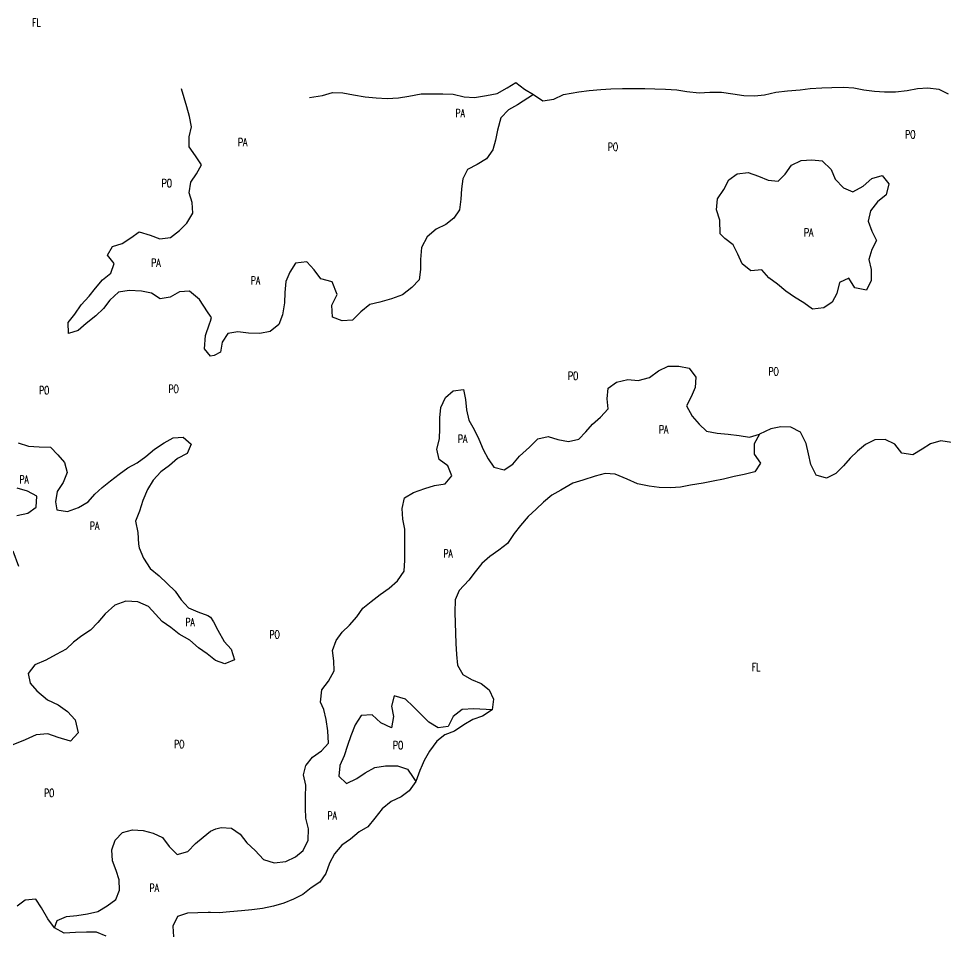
# Model space of a CAD drawing. Header units: millimetres. Extents: x 203684 to 206468, y 4869193 to 4871613.
# Drawn here: x 204541.4 to 205004.8, y 4870369.3 to 4870827.2 of the extents above; entities that cross this region are included whole.
import ezdxf

# ---------------------------------------------------------------- set-up
doc = ezdxf.new("R2010")
doc.units = ezdxf.units.MM
doc.layers.add('VG-ORLA-VEGETACAO', color=90, linetype='Continuous')
doc.layers.add('VG-TXT-VEGETACAO', color=90, linetype='Continuous')
doc.styles.add('ARIAL', font='simplex.shx')

msp = doc.modelspace()

# ---------------------------------------------------------------- linework, layer by layer
at = {"layer": 'VG-ORLA-VEGETACAO'}
for points in [[(204637.35, 4870678.31, 6.27), (204635.82, 4870680.56, 6.27), (204631.92, 4870686.74, 6.04), (204626.93, 4870690.87, 6.2), (204621.92, 4870690.48, 6.17), (204617.18, 4870687.91, 6.12), (204612.23, 4870687.06, 6.07), (204607.93, 4870689.83, 6.06), (204602.93, 4870690.94, 6.06), (204596.77, 4870691.13, 6.06), (204591.29, 4870690.37, 6.06), (204587.04, 4870686.36, 6.03), (204583.86, 4870682.15, 5.91), (204580.03, 4870678.56, 5.7), (204575.26, 4870674.78, 5.51), (204571.24, 4870671.28, 5.32), (204566.41, 4870669.66, 5.18), (204566.24, 4870675.15, 5.18), (204569.6, 4870679.42, 5.25), (204572.69, 4870684.1, 5.37), (204576.64, 4870688.39, 5.56), (204579.84, 4870692.38, 5.71), (204583.43, 4870696.57, 5.71), (204587.57, 4870699.85, 5.71), (204589.24, 4870704.74, 5.77), (204585.85, 4870708.94, 5.75), (204588.36, 4870713.27, 5.83), (204593.26, 4870714.77, 5.94), (204597.59, 4870717.46, 5.93), (204601.77, 4870720.55, 5.93), (204607.27, 4870718.79, 5.93), (204612.05, 4870717.1, 6.08), (204617.34, 4870717.71, 6.17), (204621.85, 4870721.14, 6.17), (204625.53, 4870724.94, 6.42), (204628.61, 4870729.94, 6.48), (204628.19, 4870735.2, 6.5), (204626.7, 4870740.02, 6.69), (204627.53, 4870745.42, 6.78), (204630.33, 4870749.6, 6.78), (204632.92, 4870754.04, 6.78), (204629.86, 4870758.59, 6.78), (204626.77, 4870762.99, 6.71), (204626.69, 4870768.06, 6.55), (204627.79, 4870773.07, 6.54), (204626.91, 4870778.14, 6.54), (204625.57, 4870783, 6.54), (204622.86, 4870792.08, 6.54)], [(204686.83, 4870787.63, 7.41), (204693.33, 4870788.73, 7.63), (204698.37, 4870790.12, 7.76), (204703.49, 4870790.02, 7.99), (204708.9, 4870789.1, 6.08), (204714.74, 4870787.97, 6.08), (204720.23, 4870787.49, 6.08), (204725.65, 4870787.26, 6.19), (204731.44, 4870787.45, 6.43), (204736.56, 4870788.41, 6.75), (204742.65, 4870789.55, 6.77), (204747.94, 4870789.57, 6.77), (204753.57, 4870789.53, 6.77), (204758.7, 4870789.34, 6.77), (204764.13, 4870787.99, 6.77), (204769.41, 4870787.71, 6.77), (204775.32, 4870788.65, 6.77), (204780.64, 4870789.67, 6.7), (204785.61, 4870792.54, 6.48), (204789.98, 4870795.11, 5.26), (204794.33, 4870791.88, 5.73), (204798.78, 4870789.16, 5.14), (204803.56, 4870785.96, 5.14), (204809.03, 4870786.88, 5.14), (204813.88, 4870789.18, 5.96), (204821.59, 4870790.52, 5.96), (204826.66, 4870791.13, 5.96), (204832.44, 4870791.67, 5.96), (204837.55, 4870791.97, 5.96), (204843.28, 4870792.12, 5.96), (204848.51, 4870792.12, 5.96), (204854.5, 4870792.13, 5.96), (204859.57, 4870792.09, 5.93), (204864.92, 4870791.83, 5.85), (204870.56, 4870791.47, 5.8), (204875.59, 4870790.64, 5.73), (204881.76, 4870790.02, 5.72), (204887.04, 4870790.3, 5.72), (204892.78, 4870790.41, 5.66), (204898.54, 4870789.6, 5.6), (204904.07, 4870788.62, 5.6), (204909.29, 4870788.54, 5.6), (204914.34, 4870789.02, 5.59), (204920.01, 4870790.31, 5.59), (204925.79, 4870790.98, 5.59), (204932.14, 4870791.6, 5.59), (204937.2, 4870792.23, 5.59), (204942.96, 4870792.48, 5.59), (204948.08, 4870792.76, 5.59), (204953.93, 4870792.84, 5.59), (204959.02, 4870792.55, 5.58), (204963.94, 4870791.57, 5.42), (204969.34, 4870790.87, 5.4), (204974.4, 4870790.51, 5.17), (204979.79, 4870790.47, 5.02), (204985.63, 4870791.23, 4.91), (204990.88, 4870792.25, 4.89), (204996.03, 4870792.48, 4.77), (205001.48, 4870791.92, 4.68), (205006.15, 4870789.55, 4.46)], [(204798.78, 4870789.16, 6.14), (204790.78, 4870783.95, 6.02), (204786.31, 4870781.48, 6.02), (204782.47, 4870777.59, 6.02), (204780.89, 4870771.41, 6.02), (204779.9, 4870766.37, 6.47), (204778.48, 4870761.54, 6.47), (204775.34, 4870757.11, 6.47), (204770.65, 4870754.16, 6.47), (204765.9, 4870751.66, 6.37), (204763.56, 4870747.11, 6.29), (204762.92, 4870742.01, 6.29), (204762.58, 4870736.89, 6.29), (204761.83, 4870731.55, 6.29), (204758.97, 4870727.3, 6.29), (204754.97, 4870724.2, 6.28), (204750.26, 4870721.82, 6.28), (204745.67, 4870718.02, 6.28), (204742.83, 4870712.73, 6.28), (204742.33, 4870706.75, 6.28), (204742.42, 4870701.72, 6.28), (204741.76, 4870696.61, 6.28), (204738.07, 4870692.7, 6), (204733.44, 4870688.99, 5.86), (204727.93, 4870687.08, 5.82), (204722.03, 4870685.43, 5.99), (204717.06, 4870684.24, 6.06), (204712.51, 4870680.51, 6.06), (204708.32, 4870676.45, 6.06), (204703.14, 4870675.96, 6.09), (204698.36, 4870677.93, 6.45), (204698, 4870683.82, 6.45), (204700.7, 4870689.25, 6.45), (204698.15, 4870695.5, 6.45), (204692.59, 4870697.06, 6.45), (204689.12, 4870701.52, 6.45), (204685.6, 4870705.55, 6.45), (204679.88, 4870704.79, 6.45), (204677.05, 4870700.31, 6.45), (204675.01, 4870695.66, 6.56), (204674.45, 4870690.26, 6.58), (204674.4, 4870685.03, 6.54), (204673.43, 4870679.08, 6.23), (204671.48, 4870674.26, 6.17), (204667.17, 4870670.69, 6.15), (204662, 4870669.76, 6.15), (204656.39, 4870669.83, 6.27), (204651.1, 4870670.59, 6.2), (204645.98, 4870669.69, 6.16), (204643.13, 4870665.32, 6.16), (204642.31, 4870660.36, 6.14), (204639.12, 4870658.66, 6), (204637.35, 4870658.44, 6)], [(204637.35, 4870658.44, 6), (204634.39, 4870662.08, 6), (204634.91, 4870668.7, 6.09), (204636.87, 4870674.53, 6.27), (204637.35, 4870675.91, 6.27)], [(204637.35, 4870675.91, 6.27), (204637.79, 4870677.72, 6.27), (204637.35, 4870678.31, 6.27)], [(204637.34, 4870420.88, 3.97), (204640, 4870422.14, 3.97), (204642.74, 4870422.74, 4.01), (204647.81, 4870422.47, 4.12), (204652.17, 4870419.43, 4.12), (204655.45, 4870415.04, 4.13), (204659.63, 4870411.29, 4.13), (204663.9, 4870406.72, 3.87), (204669.16, 4870405.04, 3.87), (204674.98, 4870405.67, 3.87), (204679.84, 4870408, 3.94), (204683.66, 4870411.31, 4.13), (204686.17, 4870416.43, 4.19), (204686.33, 4870422.01, 4.2), (204685.03, 4870427.43, 4.2), (204684.93, 4870432.45, 4.46), (204684.93, 4870437.92, 4.46), (204684.96, 4870443.98, 4.46), (204683.91, 4870449, 4.01), (204685.11, 4870453.7, 3.97), (204685.15, 4870453.86, 3.97), (204688.44, 4870457.98, 3.94), (204692.85, 4870461.06, 3.94), (204696.41, 4870464.97, 3.94), (204696.05, 4870471.1, 3.96), (204695.22, 4870476.7, 4.05), (204694.03, 4870481.8, 4.12), (204692.41, 4870485.44, 4.3), (204693, 4870491.63, 4.31), (204696.29, 4870495.87, 4.31), (204699.17, 4870501.05, 4.31), (204699.04, 4870506.11, 4.4), (204698.28, 4870511.22, 4.5), (204700.2, 4870516.28, 4.56), (204703.22, 4870520.32, 4.61), (204706.93, 4870523.9, 4.61), (204710.47, 4870528.01, 4.42), (204713.53, 4870532.44, 4.27), (204717.75, 4870535.68, 4.22), (204722.18, 4870539.16, 4.35), (204726.77, 4870542.42, 4.63), (204730.82, 4870546.05, 4.63), (204734.15, 4870550.93, 4.62), (204734.48, 4870556.41, 4.57), (204734.48, 4870561.5, 4.57), (204734.56, 4870566.91, 4.66), (204734.49, 4870571.96, 4.85), (204733.54, 4870576.89, 4.91), (204733.13, 4870582.17, 4.91), (204734.43, 4870587.63, 4.9), (204738.89, 4870590.17, 4.81), (204744.58, 4870592.22, 4.46), (204749.39, 4870593.64, 4.41), (204754.65, 4870594.59, 4.4), (204758.06, 4870598.47, 4.4), (204755.97, 4870603.49, 4.4), (204751.67, 4870606.7, 4.43), (204750.55, 4870611.88, 4.55), (204751.81, 4870617.02, 4.58), (204752.08, 4870622.2, 4.93), (204752.09, 4870627.6, 4.95), (204752.55, 4870632.79, 4.98), (204754.84, 4870637.79, 5.06), (204758.71, 4870641.08, 5.03), (204763.79, 4870641.75, 5.03), (204764.88, 4870636.74, 5.03), (204765.29, 4870631.58, 5.03), (204766.57, 4870626.41, 5.02), (204769.11, 4870621.78, 4.82), (204771.58, 4870616.84, 4.62), (204773.73, 4870611.71, 4.52), (204776.12, 4870607.03, 4.51), (204779, 4870602.92, 4.35), (204784.11, 4870601.53, 4.3), (204788.59, 4870604.39, 4.29), (204791.83, 4870608.41, 4.29), (204796.78, 4870612.92, 4.31), (204801.1, 4870617.11, 4.35), (204806.21, 4870618.17, 4.43), (204811.1, 4870616.68, 4.52), (204816.4, 4870615.75, 4.52), (204821.46, 4870616.96, 4.52), (204824.95, 4870620.58, 4.52), (204828.4, 4870624.42, 4.49), (204832.4, 4870627.9, 4.29), (204836.17, 4870631.97, 4.29), (204835.71, 4870637.13, 4.45), (204836.18, 4870642.4, 4.33), (204840.42, 4870645.46, 4.38), (204846, 4870646.71, 4.45), (204851.18, 4870646.24, 4.56), (204856.92, 4870647.79, 4.56), (204861.33, 4870651.02, 4.64), (204866.22, 4870653.46, 4.7), (204871.6, 4870653.38, 4.7), (204876.63, 4870652.3, 4.7), (204879.95, 4870647.94, 4.7), (204879.72, 4870642.69, 4.7), (204877.64, 4870638.07, 4.7), (204875.36, 4870633.59, 4.7), (204878.26, 4870628.41, 4.7), (204881.64, 4870624.44, 4.7), (204885.37, 4870620.89, 4.7), (204890.7, 4870619.86, 4.68), (204896.16, 4870619.35, 4.55), (204901.76, 4870618.67, 4.35), (204906.77, 4870617.91, 4.21), (204911.88, 4870619.39, 4.19)], [(205007.93, 4870615.3, 4.15), (205002.45, 4870616.12, 4.15), (204997.37, 4870614.57, 4.15), (204993.15, 4870611.82, 4.15), (204988.48, 4870609.08, 4.18), (204983.01, 4870609.88, 4.2), (204979.48, 4870614.4, 4.2), (204974.65, 4870616.78, 4.25), (204969.58, 4870616.58, 4.31), (204964.83, 4870614.25, 4.31), (204960.78, 4870610.92, 4.42), (204957.26, 4870607.34, 4.42), (204953.81, 4870603.58, 4.42), (204949.99, 4870599.73, 4.43), (204945.38, 4870597.39, 4.49), (204940.18, 4870598.89, 4.51), (204937.57, 4870604.24, 4.51), (204936.43, 4870609.48, 4.51), (204935.25, 4870614.72, 4.51), (204932.34, 4870620.32, 4.51), (204927.58, 4870622.91, 4.51), (204922.54, 4870622.97, 4.43), (204917.46, 4870622.03, 4.35), (204911.88, 4870619.39, 4.34), (204909.11, 4870614.57, 4.34), (204909.24, 4870609.31, 4.34), (204912.31, 4870604.84, 4.34), (204909.48, 4870600.5, 4.34), (204904.22, 4870599.26, 4.36), (204899.22, 4870598.27, 4.37), (204893.87, 4870596.95, 4.38), (204888.7, 4870595.86, 4.37), (204883.71, 4870594.89, 4.45), (204877.43, 4870593.88, 4.54), (204872.38, 4870592.81, 4.53), (204867.37, 4870592.58, 4.53), (204861.72, 4870592.79, 4.53), (204856.68, 4870593.32, 4.53), (204850.82, 4870594.55, 4.5), (204845.67, 4870596.85, 4.48), (204839.75, 4870599.31, 4.48), (204834.75, 4870599.76, 4.5), (204829.75, 4870598.39, 4.46), (204823.6, 4870596.34, 4.43), (204818.55, 4870594.84, 4.41), (204812.57, 4870591.45, 4.41), (204808.05, 4870588.93, 4.41), (204803.79, 4870585.37, 4.41), (204800.19, 4870581.87, 4.41), (204796.12, 4870578.17, 4.41), (204792.31, 4870573.76, 4.41), (204789.27, 4870569.66, 4.41), (204785.9, 4870564.72, 4.41), (204781.52, 4870561.39, 4.41), (204777.03, 4870558.21, 4.41), (204773.01, 4870554.67, 4.41), (204769.7, 4870550.63, 4.41), (204766.54, 4870546.46, 4.41), (204761.7, 4870541.17, 4.45), (204759.74, 4870536.55, 3.94), (204759.59, 4870530.28, 3.94), (204759.71, 4870525.11, 3.94), (204759.91, 4870519.93, 3.94), (204760, 4870514.67, 3.94), (204760.36, 4870509.27, 3.93), (204760.86, 4870503.9, 3.91), (204763.51, 4870499.2, 3.91), (204767.94, 4870496.79, 3.91), (204772.67, 4870494.73, 3.91), (204776.63, 4870491.54, 3.91), (204778.91, 4870486.87, 3.91), (204778.14, 4870481.53, 3.92), (204773.33, 4870478.4, 3.92), (204768.56, 4870476.69, 4.06), (204764.07, 4870474.1, 4.05), (204759.39, 4870470.93, 4.09), (204754.58, 4870469.06, 4.36), (204750.55, 4870465.96, 4.37), (204746.94, 4870460.92, 4.37), (204744.15, 4870456.25, 4.37), (204743.16, 4870453.88, 4.37), (204742.04, 4870451.21, 4.37), (204740.07, 4870445.8, 4.34), (204736.72, 4870441.12, 4.32), (204732.69, 4870438.11, 4.32), (204727.73, 4870435.68, 4.32), (204723.12, 4870432.05, 4.29), (204719.48, 4870427.37, 4.22), (204715.98, 4870423.12, 4.22), (204711.68, 4870420.5, 4.22), (204707.44, 4870416.86, 4.18), (204703.11, 4870413.95, 4.04), (204699.41, 4870409.66, 3.95), (204696.91, 4870404.94, 4.14), (204695.08, 4870399.75, 4.17), (204692, 4870395.47, 3.95), (204687.64, 4870392.66, 3.84), (204683.54, 4870389.32, 3.54), (204678.84, 4870386.88, 3.45), (204674.05, 4870384.87, 3.45), (204668.8, 4870383.41, 3.45), (204663.37, 4870382.32, 3.45), (204658.09, 4870381.61, 3.42), (204652.87, 4870381.09, 3.39), (204647.05, 4870380.63, 3.39), (204641.76, 4870380.16, 3.39), (204637.34, 4870380.18, 3.78)], [(204541.23, 4870615.02, 4.12), (204546.38, 4870613.44, 4.15), (204551.63, 4870613.09, 4.15), (204557.35, 4870612.85, 4.15), (204560.99, 4870609.02, 4.15), (204564.29, 4870605.17, 3.98), (204565.68, 4870600.27, 3.87), (204563.67, 4870595.24, 3.87), (204560.69, 4870590.68, 3.83), (204559.89, 4870585.49, 3.72), (204560.59, 4870581.49, 3.87), (204565.95, 4870580.78, 4.13), (204571.4, 4870582.75, 4.3), (204576.12, 4870585.61, 4.49), (204579.59, 4870589.38, 4.59), (204583.27, 4870592.78, 4.59), (204587.38, 4870596.02, 4.59), (204591.65, 4870599.41, 4.59), (204596, 4870602.63, 4.59), (204600.71, 4870605.12, 4.68), (204604.97, 4870608.26, 4.99), (204609.36, 4870611.96, 5.18), (204614.13, 4870615, 5.21), (204618.72, 4870617.48, 5.13), (204623.74, 4870617.96, 5.04), (204627.73, 4870614.32, 4.8), (204625.62, 4870609.65, 4.76), (204620.94, 4870607.26, 4.67), (204616.83, 4870603.69, 4.67), (204612.61, 4870600.48, 4.67), (204608.65, 4870596.4, 4.67), (204605.85, 4870591.79, 4.6), (204603.61, 4870586.16, 4.46), (204601.79, 4870580.9, 4.32), (204599.79, 4870575.83, 4.3), (204601, 4870570.17, 4.3), (204601.32, 4870564.34, 4.14), (204601.75, 4870562.48, 4.06), (204603.83, 4870557.43, 4.07), (204607.23, 4870552.23, 4.11), (204611.72, 4870548.56, 4.11), (204615.78, 4870544.78, 4.11), (204619.78, 4870540.97, 4.11), (204622.71, 4870536.52, 4.11), (204626.39, 4870532.59, 4.11), (204630.99, 4870530.56, 4.1), (204635.98, 4870528.73, 4.1), (204637.34, 4870527.92, 4.1)], [(204540.61, 4870578.68, 3.87), (204545.96, 4870579.9, 3.87), (204550.2, 4870582.84, 3.87), (204550.47, 4870588.36, 3.87), (204545.94, 4870590.97, 4.03), (204540.63, 4870592.4, 4.04)], [(204541.57, 4870553.19, 3.59), (204538.62, 4870560.82, 3.59)], [(204637.34, 4870508.22, 3.93), (204635.74, 4870509.49, 3.93), (204631.42, 4870512.56, 3.82), (204627.04, 4870516.39, 3.82), (204621.71, 4870519.32, 3.85), (204617.45, 4870522.78, 3.95), (204613.21, 4870525.75, 4.06), (204609.82, 4870529.44, 4.06), (204606.35, 4870533.15, 4.06), (204601, 4870535.49, 4.06), (204594.95, 4870535.92, 3.92), (204589.45, 4870533.92, 3.85), (204584.73, 4870529.64, 3.85), (204581.07, 4870525.28, 3.79), (204577.35, 4870521.45, 3.7), (204572.97, 4870518.51, 3.72), (204568.95, 4870515.44, 3.66), (204565.28, 4870511.94, 3.62), (204560.19, 4870509.26, 3.6), (204555.01, 4870506.37, 3.49), (204549.52, 4870504.06, 3.4), (204546.12, 4870499.79, 3.44), (204547.22, 4870494.88, 3.59), (204550.47, 4870491.04, 3.95), (204555.92, 4870486.59, 4.14), (204561.15, 4870484.11, 4.15), (204565.92, 4870480.74, 4.15), (204569.69, 4870476.6, 4.15), (204571.25, 4870470.13, 4.15), (204567.4, 4870465.92, 4.14), (204561.25, 4870467.72, 4.16), (204555.96, 4870469.53, 4.16), (204550.2, 4870469.12, 4.16), (204544.73, 4870466.63, 4.05), (204538.49, 4870464.01, 3.74)], [(204637.34, 4870527.92, 4.1), (204638.93, 4870525.59, 4.1), (204640.99, 4870521.47, 4.09), (204644.2, 4870515.68, 4.11), (204647.67, 4870511.84, 4.11), (204649.33, 4870506.52, 4.11), (204644.61, 4870504.53, 4.11), (204639.84, 4870506.25, 4.1), (204637.34, 4870508.22, 3.93)], [(204778.14, 4870481.53, 4.41), (204769.09, 4870482.15, 4.19), (204763.22, 4870481.7, 4.19), (204758.74, 4870478.24, 4.19), (204756.11, 4870473.3, 4.19), (204751.11, 4870472.61, 4.19), (204746.57, 4870475.48, 4.19), (204742.54, 4870479.44, 4.19), (204738.63, 4870483.31, 4.26), (204734.79, 4870486.88, 4.65), (204729.2, 4870488.58, 4.73), (204727.83, 4870483.33, 4.16), (204728.86, 4870478.25, 3.96), (204727.91, 4870472.49, 3.96), (204722.46, 4870475.01, 3.96), (204718.15, 4870479.01, 3.96), (204712.77, 4870478.73, 3.96), (204709.64, 4870474.15, 3.96), (204707.53, 4870468.6, 3.96), (204705.83, 4870463.78, 3.96), (204704.18, 4870458.6, 3.96), (204702.11, 4870453.76, 3.96), (204702.02, 4870453.55, 3.96), (204701.47, 4870448.38, 3.96), (204705.34, 4870444.75, 3.96), (204710.61, 4870447.27, 3.96), (204714.74, 4870450.13, 3.95), (204719.49, 4870452.79, 3.95), (204724.78, 4870453.52, 3.95), (204730.78, 4870453.52, 3.95), (204735.85, 4870451.99, 3.95), (204738.68, 4870447.82, 3.95), (204740.07, 4870445.8, 4.02)], [(204559.43, 4870372.54, 4.57), (204560.69, 4870376.23, 4.59), (204565.4, 4870378.22, 4.6), (204570.6, 4870378.79, 4.6), (204575.92, 4870379.59, 4.6), (204581.08, 4870380.82, 4.61), (204585.78, 4870383.53, 4.56), (204590.06, 4870386.69, 4.43), (204591.79, 4870391.49, 4.43), (204591.62, 4870396.53, 4.43), (204590.19, 4870401.33, 4.43), (204588.3, 4870406.16, 4.59), (204587.97, 4870411.51, 4.69), (204589.73, 4870416.41, 4.67), (204593.29, 4870420.27, 4.56), (204598.39, 4870421.54, 4.53), (204603.67, 4870421.22, 4.49), (204608.74, 4870419.91, 4.49), (204613.3, 4870417.67, 4.34), (204616.7, 4870413.27, 4.05), (204620.73, 4870409.26, 4.01), (204625.95, 4870410.75, 4.01), (204629.79, 4870414.73, 3.97), (204633.62, 4870417.97, 3.97), (204637.34, 4870420.88, 3.97)], [(204585.21, 4870368.41, 4.16), (204580.31, 4870370.41, 4.14), (204575.3, 4870370.41, 4.15), (204569.82, 4870370.33, 4.26), (204564.14, 4870369.94, 4.49), (204559.43, 4870372.54, 4.49), (204556.03, 4870377.03, 4.53), (204552.95, 4870382.57, 4.91), (204550.01, 4870386.89, 4.98), (204544.69, 4870386.47, 5.17), (204540.68, 4870383.48, 5.09)], [(204637.34, 4870380.18, 3.78), (204636.18, 4870380.18, 3.78), (204631.03, 4870380.12, 3.95), (204625.8, 4870379.97, 3.95), (204620.92, 4870378.28, 3.95), (204618.48, 4870373.44, 3.95), (204618.8, 4870368.11, 3.95)]]:
    msp.add_polyline3d(points, dxfattribs=at)
msp.add_polyline3d([(204892.21, 4870719.6, 5.53), (204892, 4870726.42, 5.53), (204890.32, 4870731.55, 5.5), (204890.88, 4870736.97, 5.53), (204894.08, 4870741.62, 5.58), (204896.45, 4870746.48, 5.58), (204900.71, 4870749.52, 5.58), (204906.22, 4870750.13, 5.58), (204911.35, 4870748.44, 5.59), (204916.12, 4870746.33, 5.59), (204921.16, 4870745.9, 5.56), (204924.75, 4870749.41, 5.52), (204927.78, 4870753.87, 5.52), (204932.61, 4870756.13, 5.52), (204938.09, 4870756.53, 5.52), (204943.16, 4870755.99, 5.37), (204947.61, 4870751.72, 5.23), (204949.71, 4870746.93, 5.06), (204953.86, 4870742.6, 4.98), (204958.5, 4870740.59, 4.98), (204963.73, 4870743.35, 5.13), (204967.94, 4870747.14, 5.19), (204973.17, 4870748.65, 5.19), (204976.53, 4870744.48, 5.19), (204975.13, 4870738.97, 5.14), (204970.78, 4870735.56, 5.08), (204967.29, 4870731.02, 5.21), (204966.12, 4870725.79, 5.33), (204967.97, 4870720.84, 5.26), (204970.28, 4870716.25, 5.13), (204967.94, 4870711.74, 5.13), (204966.57, 4870706.76, 5.13), (204967.7, 4870701.66, 5.13), (204967.64, 4870696.16, 5.13), (204965.41, 4870691.43, 5.13), (204959.52, 4870692.58, 5.13), (204956.58, 4870697.34, 5.13), (204951.86, 4870695.14, 5.13), (204950.49, 4870689.76, 5.12), (204948.11, 4870685.35, 5.12), (204944.01, 4870682.46, 5.1), (204938.43, 4870681.87, 5.09), (204934.02, 4870685.07, 5.24), (204929.29, 4870687.92, 5.25), (204924.95, 4870690.82, 5.25), (204920.77, 4870694.4, 5.25), (204916.5, 4870697.47, 5.27), (204913.03, 4870701.61, 5.35), (204907.44, 4870701.11, 5.36), (204903.17, 4870704.55, 5.25), (204901.03, 4870709.37, 5.27), (204898.65, 4870713.99, 5.42), (204894.55, 4870717.13, 5.42)], close=True, dxfattribs=at)

# ---------------------------------------------------------------- texts
at = {"layer": 'VG-TXT-VEGETACAO', "style": 'ARIAL', "width": 0.7}
for s, p in [('FL', (204548.21, 4870823.17, 6.76)), ('PA', (204759.88, 4870777.9, 6.83)), ('PO', (204984.71, 4870767.21, 6.83)), ('PA', (204651.13, 4870763.28, 6.83)), ('PO', (204836.04, 4870760.98, 6.83)), ('PO', (204612.96, 4870742.87, 5.96)), ('PA', (204934.12, 4870718.2, 6.83)), ('PA', (204607.76, 4870703.09, 6.83)), ('PA', (204657.54, 4870694.24, 6.83)), ('PO', (204916.33, 4870648.76, 6.83)), ('PO', (204816.12, 4870646.55, 6.83)), ('PO', (204551.65, 4870639.31, 6.08)), ('PO', (204616.34, 4870640.01, 6.26)), ('PA', (204861.6, 4870619.68, 6.83)), ('PA', (204761.09, 4870614.97, 6.83)), ('PA', (204541.82, 4870594.77, 6.26)), ('PA', (204577.07, 4870571.51, 3.61)), ('PA', (204753.83, 4870557.73, 6.83)), ('PA', (204624.84, 4870523.41, 3.85)), ('PO', (204666.84, 4870517.22, 6.26)), ('FL', (204908.11, 4870500.92, 9.32)), ('PO', (204619.17, 4870462.44, 6.26)), ('PO', (204728.6, 4870461.88, 6.1)), ('PO', (204554.14, 4870438, 6.1)), ('PA', (204695.85, 4870426.7, 4.27)), ('PA', (204606.89, 4870390.57, 4.2))]:
    msp.add_text(s, height=4, dxfattribs=at).set_placement(p)

doc.saveas('drawing.dxf')
